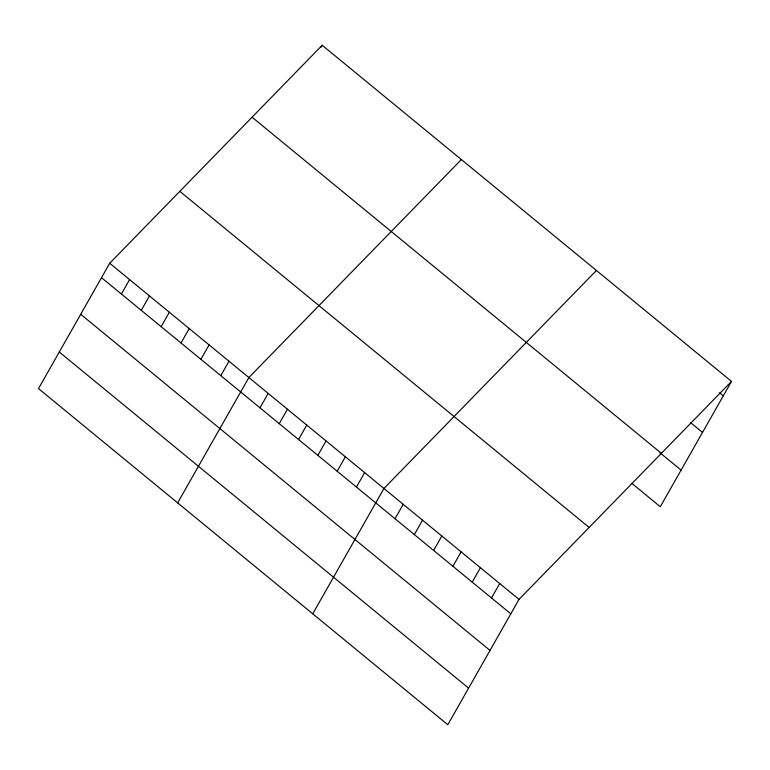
<?xml version="1.0" encoding="UTF-8"?>
<svg xmlns="http://www.w3.org/2000/svg" width="770" height="770" viewBox="0 0 770 770"><rect width="100%" height="100%" fill="white"/><g stroke="black" fill="none" stroke-linecap="round" stroke-linejoin="round"><path stroke-width="1.16" d="M109.706 263.263L38.5 388.6L447.803 724.734L519.009 599.397L731.5 381.4L322.197 45.266L109.706 263.263L519.009 599.397M121.391 294.015L129.581 279.597M141.266 310.339L149.467 295.921M161.151 326.663L169.342 312.245M321.023 47.326L322.197 45.266M181.027 342.997L189.227 328.569M200.912 359.32L209.103 344.902M220.788 375.644L228.988 361.226M177.658 502.887L248.864 377.55L461.365 159.554M259.971 407.821L268.162 393.393M279.26 423.664L287.46 409.245M298.558 439.506L306.749 425.088M317.856 455.359L326.047 440.931M337.154 471.202L345.345 456.783M356.443 487.044L364.643 472.626M312.736 613.806L383.932 488.469L596.432 270.472M395.039 518.739L403.23 504.321M414.337 534.582L422.528 520.164M433.625 550.434L441.826 536.007M452.924 566.277L461.115 551.859M472.222 582.12L480.413 567.702M491.52 597.972L499.711 583.544M731.5 381.4L660.294 506.737L631.814 483.339M719.632 392.796L723.309 395.819M690.575 422.615L702.519 432.422M252.069 117.204L661.372 453.338M659.957 452.779L681.094 470.133M179.824 191.326L589.127 527.46M101.505 277.691L510.808 613.815M80.715 314.285L490.018 650.419M59.29 352.006L468.593 688.13"/></g></svg>
